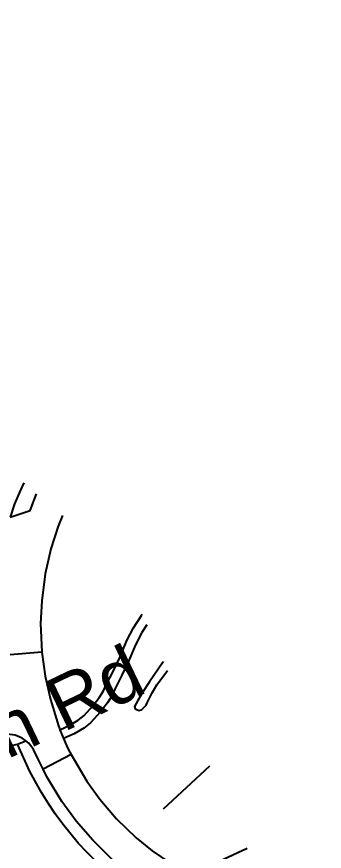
# Model space of a CAD drawing. Header units: millimetres. Extents: x 111502 to 977541, y 8702 to 1044108.
# Drawn here: x 489526.2 to 489583.8, y 239228 to 239384.2 of the extents above; entities that cross this region are included whole.
import ezdxf

# ---------------------------------------------------------------- set-up
doc = ezdxf.new("R2010")
doc.units = ezdxf.units.MM
doc.header["$LTSCALE"] = 0.25
doc.linetypes.add('DASHED2', pattern=[9.525, 6.35, -3.175])
doc.layers.add('E HVSS As Laid HV', color=10, linetype='Continuous')
doc.layers.add('X HVSS Site Background', color=8, linetype='Continuous')
doc.styles.add('Arial', font='arial.ttf')

# ---------------------------------------------------------------- blocks, each defined once
blk = doc.blocks.new('OS MAP 060722')
at = {"layer": 'X HVSS Site Background'}
for points in [[(716.92, 170.59), (716.25, 169.13), (715.22, 166.69), (714.38, 164.18)], [(714.38, 164.18), (718.12, 165.46), (719.34, 168.57)], [(724.19, 164.51), (723.37, 162.53), (722.01, 158.24), (720.97, 153.56), (720.3, 148.5), (720.09, 144.31), (720.31, 139)], [(723.71, 124.4), (725.55, 125.23), (727.15, 126.22), (728.23, 127.04), (729.88, 128.87), (731.12, 130.49), (731.89, 131.7), (732.4, 132.78), (733.72, 135.4), (734.98, 138.07), (736.26, 141.09), (737.51, 143.48), (738.97, 145.81), (739.12, 146.01)], [(739.99, 144.05), (739.08, 142.58), (737.89, 140.32), (736.63, 137.34), (735.34, 134.61), (734.02, 131.98), (733.47, 130.83), (732.6, 129.46), (731.26, 127.72), (729.46, 125.71), (728.18, 124.73), (726.39, 123.63), (724.41, 122.74)], [(714.37, 138.48), (720.31, 139)], [(720.31, 139), (720.31, 138.91), (720.92, 134.46), (721.3, 132.8), (721.93, 130.07), (723.45, 125.13), (723.61, 124.62), (723.71, 124.4)], [(743.08, 137.15), (742.91, 136.91), (740.5, 133.37), (739.19, 131.36), (738.28, 129.89), (737.68, 128.73), (737.81, 128.33), (738.48, 128), (738.91, 128.13), (739.05, 128.18), (739.84, 128.99), (740.05, 129.41), (740.99, 131.28), (741.85, 132.83), (743.84, 135.46)], [(717.3, 122.35), (716.65, 122.83), (715.31, 123.36), (713.83, 123.55), (712.05, 123.35), (709.08, 122.46)], [(723.71, 124.4), (724.41, 122.74)], [(715.75, 121.72), (717.3, 122.35)], [(720.57, 117), (719.67, 118.8), (718.79, 120.7), (717.9, 121.9), (717.3, 122.35)], [(724.41, 122.74), (725.13, 121.04), (725.54, 120.23), (725.8, 119.79)], [(679.96, 101.42), (685.27, 107.09), (691.54, 111.6), (698.96, 116.23), (707.87, 120.01), (715.75, 121.72)], [(738.51, 93.25), (735.6, 95.3), (734.09, 96.62), (732.26, 98.16), (730.49, 99.77), (729.42, 100.83), (728.79, 101.45), (727.16, 103.2), (724.23, 106.73), (722.82, 108.66), (721.48, 110.64), (720.23, 112.68), (718.1, 116.62), (715.75, 121.72)], [(725.8, 119.79), (720.57, 117)], [(725.8, 119.79), (728.75, 114.81), (731.19, 111.39), (734.31, 107.75), (737.97, 104.2), (740.98, 101.73), (747.45, 97.36), (751.62, 95), (755.19, 93.42), (758.9, 92.23), (763.76, 91.03)], [(743.12, 109.59), (751.82, 117.67)], [(766.64, 84.59), (762.79, 85.14), (758.4, 86.15), (753.54, 87.69), (749.66, 89.3), (745.4, 91.5), (742.87, 93.11), (736.98, 97.26), (733.52, 100.13), (729.89, 103.71), (726.73, 107.32), (724.1, 110.97), (721.29, 115.58), (720.57, 117)], [(758.77, 102.16), (754.37, 100.14), (752.46, 99.36)]]:
    blk.add_lwpolyline(points, dxfattribs=at)

msp = doc.modelspace()

# ---------------------------------------------------------------- linework, layer by layer
at = {"lineweight": 0}
msp.add_circle((488727.82, 239008.33), 11388.42, dxfattribs=at)

# ---------------------------------------------------------------- block references
at = {"layer": 'E HVSS As Laid HV', "linetype": 'DASHED2', "lineweight": 0}
msp.add_blockref('OS MAP 060722', (488810.58, 239126.31), dxfattribs=at)

# ---------------------------------------------------------------- texts
at = {"lineweight": 0, "insert": (489493.46, 239241.38), "char_height": 10, "attachment_point": 1, "rotation": 25.6356, "style": 'Arial'}
msp.add_mtext_dynamic_manual_height_columns('Milton Rd', width=129.1265, gutter_width=10, heights=[0], dxfattribs=at)

doc.saveas('drawing.dxf')
